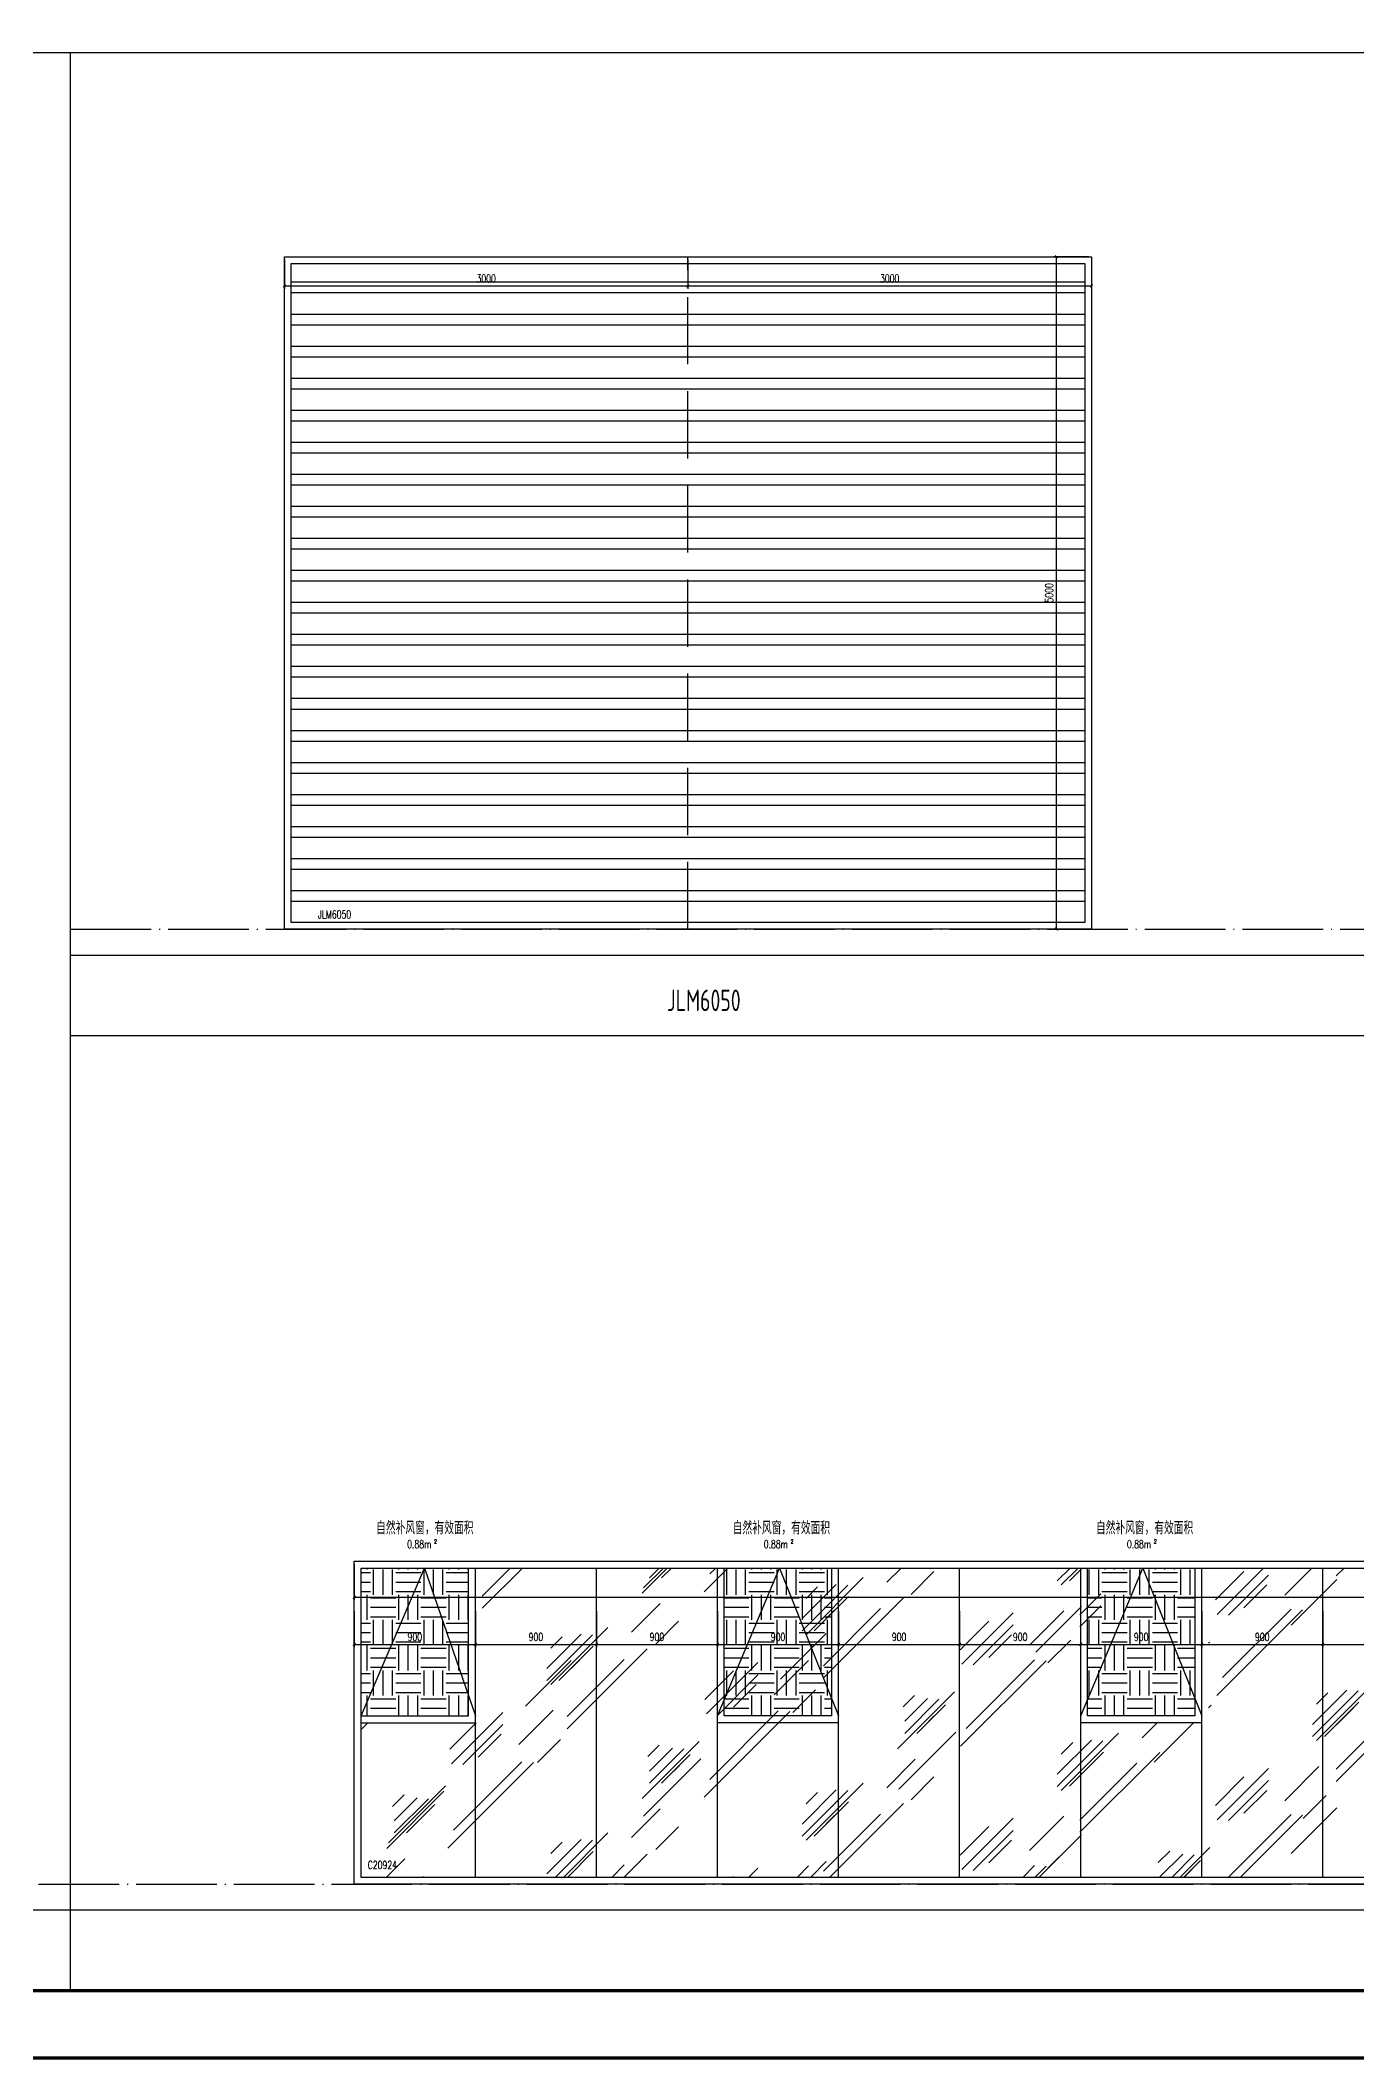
# Model space of a CAD drawing. Extents: x -2377130 to 293730, y -2 to 754590.
# Drawn here: x -1086204 to -1076419, y 421208 to 436221 of the extents above; entities that cross this region are included whole.
import ezdxf
from ezdxf.enums import TextEntityAlignment as Align

# ---------------------------------------------------------------- set-up
doc = ezdxf.new("R2010")
doc.units = 0
doc.header["$LTSCALE"] = 1000
doc.header["$MEASUREMENT"] = 0
doc.linetypes.add('__DASH', pattern=[0.35, 0.25, -0.1])
doc.linetypes.add('DOTE', pattern=[2.42, 2, -0.2, 0.02, -0.2])
doc.layers.get('Defpoints').update_dxf_attribs({"color": 210})
for name, color, linetype in [('0-cxFrame', 155, 'Continuous'), ('A-AXIS-DOTE', 14, 'DOTE'), ('A-CURTAIN', 134, 'Continuous'), ('A-HATCH-2', 251, 'Continuous'), ('A-LIN-V', 9, 'Continuous'), ('A-TEXT', 61, 'Continuous'), ('A-WINDOW', 140, 'Continuous'), ('A-门窗表显示尺寸', 160, 'Continuous'), ('SPACE', 7, 'Continuous'), ('SPACE_HATCH', 8, 'Continuous'), ('参考线', 8, 'Continuous')]:
    doc.layers.add(name, color=color, linetype=linetype)
doc.layers.add('0-cxText', color=131, linetype='Continuous', lineweight=25)
doc.layers.add('A-WALL-HATCH', color=8, linetype='Continuous', lineweight=13)
doc.styles.add('_TCH_SPACE', font='SIMPLEX', dxfattribs={"height": 5, "bigfont": 'GBCBIG'})
doc.styles.add('A-DIM_T3', font='SIMPLEX', dxfattribs={"width": 0.705882, "bigfont": 'GBCBIG'})
doc.styles.add('A-STANDARD', font='SIMPLEX', dxfattribs={"bigfont": 'GBCBIG'})
doc.styles.add('cx_tuming', font='simhei.ttf')
doc.styles.add('cx_tuqian1', font='')
doc.styles.add('EXPO2012', font='@TSSDENG', dxfattribs={"width": 0.7, "bigfont": '@TSSDCHN'})
doc.styles.add('黑体', font='simhei.ttf', dxfattribs={"height": 12})
doc.styles.get('cx_tuqian1').set_extended_font_data('SimSun')
doc.dimstyles.new('A-DIM&&20', dxfattribs={"dimtxt": 59.5, "dimasz": 20, "dimexe": 20, "dimexo": 20, "dimgap": 25.25, "dimtad": 1, "dimdec": 0, "dimzin": 0, "dimdsep": 46, "dimtxsty": 'A-DIM_T3', "dimblk": 'ARCHTICK', "dimcen": 0.09, "dimclrt": 7, "dimazin": 2, "dimtfac": 1, "dimtdec": 0, "dimtix": 1, "dimtmove": 2, "dimatfit": 3, "dimfxl": 0, "dimtolj": 1, "dimtzin": 0, "dimarcsym": 0})
pattern_1 = [(0, (0, 0), (187.5, 187.5), [187.5, -187.5]), (0, (0, 70.31), (187.5, 187.5), [187.5, -187.5]), (0, (0, 140.62), (187.5, 187.5), [187.5, -187.5]), (90, (23.44, 164.06), (-187.5, 187.5), [187.5, -187.5]), (90, (93.75, 164.06), (-187.5, 187.5), [187.5, -187.5]), (90, (164.06, 164.06), (-187.5, 187.5), [187.5, -187.5])]

# ---------------------------------------------------------------- blocks, each defined once
blk = doc.blocks.new('TK22.A1 L(Dragon)')
at = {"layer": '0-cxFrame', "color": 7, "const_width": 0.5}
blk.add_lwpolyline([(0, 0), (-841, 0), (-841, 594), (0, 594)], close=True, dxfattribs=at)
at = {"layer": '0-cxFrame', "const_width": 0.5}
blk.add_lwpolyline([(-80, 10), (-821, 10), (-821, 584), (-80, 584)], close=True, dxfattribs=at)
at = {"style": '黑体', "flags": 4}
blk.add_attdef('图幅', text='', height=3.3, dxfattribs=at).set_placement((-40, 3), align=Align.RIGHT)
at = {"layer": '0-cxText', "flags": 4}
for tag, height, style, p in [('建设单位', 3.5, 'cx_tuming', (-45, 240)), ('项目名称', 3.5, 'cx_tuming', (-45, 210)), ('子项名称', 3.5, 'cx_tuming', (-45, 180)), ('工程编号', 3.3, 'cx_tuqian1', (-35, 165)), ('图名1', 3.5, 'cx_tuming', (-45, 87)), ('图名2', 3.5, 'cx_tuming', (-45, 79)), ('图名3', 3.5, 'cx_tuming', (-45, 71)), ('出图日期', 3.3, 'cx_tuqian1', (-39, 60)), ('专业', 3.3, 'cx_tuqian1', (-55, 52)), ('图号', 3.3, 'cx_tuqian1', (-55, 44)), ('版次', 3.3, 'cx_tuqian1', (-20, 44))]:
    blk.add_attdef(tag, text='', height=height, dxfattribs=dict(at, style=style)).set_placement(p, align=Align.MIDDLE)
at = {"layer": 'Defpoints', "color": 6, "flags": 4}
for tag, height, style, p in [('tufu', 3.3, '黑体', (-12, 12)), ('dwfname', 4, 'cx_tuqian1', (-80, 3))]:
    blk.add_attdef(tag, text='', height=height, dxfattribs=dict(at, style=style)).set_placement(p, align=Align.RIGHT)
blk = doc.blocks.new('_ArchTick')
at = {"color": 0, "linetype": 'ByBlock', "const_width": 0.4}
blk.add_lwpolyline([(-0.5, -0.5), (0.5, 0.5)], dxfattribs=at)
blk = doc.blocks.new('*D235')
at = {"layer": 'A-门窗表显示尺寸', "color": 0, "lineweight": -2}
for p, q in [((161899, 519617), (161899, 519350)), ((182799, 519617), (182799, 519350)), ((161899, 519370), (182799, 519370))]:
    blk.add_line(p, q, dxfattribs=at)
at = {"layer": 'Defpoints', "color": 0}
for p in [(161899, 519637), (182799, 519637), (182799, 519370)]:
    blk.add_point(p, dxfattribs=at)
at = {"layer": 'A-门窗表显示尺寸', "color": 0, "lineweight": -2, "xscale": 20, "yscale": 20, "zscale": 20, "rotation": 180}
blk.add_blockref('_ArchTick', (161899, 519370), dxfattribs=at)
at = {"layer": 'A-门窗表显示尺寸', "color": 0, "lineweight": -2, "xscale": 20, "yscale": 20, "zscale": 20}
blk.add_blockref('_ArchTick', (182799, 519370), dxfattribs=at)
at = {"layer": 'A-门窗表显示尺寸', "color": 7, "insert": (172349, 519425), "char_height": 59.5, "attachment_point": 5, "style": 'A-DIM_T3'}
blk.add_mtext('\\A1;20900', dxfattribs=at)
blk = doc.blocks.new('*D252')
at = {"layer": 'A-门窗表显示尺寸', "color": 0, "lineweight": -2}
for p, q in [((169099, 519267), (169099, 519000)), ((169999, 519267), (169999, 519000)), ((169099, 519020), (169999, 519020))]:
    blk.add_line(p, q, dxfattribs=at)
at = {"layer": 'Defpoints', "color": 0}
for p in [(169099, 519287), (169999, 519287), (169999, 519020)]:
    blk.add_point(p, dxfattribs=at)
at = {"layer": 'A-门窗表显示尺寸', "color": 0, "lineweight": -2, "xscale": 20, "yscale": 20, "zscale": 20, "rotation": 180}
blk.add_blockref('_ArchTick', (169099, 519020), dxfattribs=at)
at = {"layer": 'A-门窗表显示尺寸', "color": 0, "lineweight": -2, "xscale": 20, "yscale": 20, "zscale": 20}
blk.add_blockref('_ArchTick', (169999, 519020), dxfattribs=at)
at = {"layer": 'A-门窗表显示尺寸', "color": 7, "insert": (169549, 519075), "char_height": 59.5, "attachment_point": 5, "style": 'A-DIM_T3'}
blk.add_mtext('\\A1;900', dxfattribs=at)
blk = doc.blocks.new('*D253')
at = {"layer": 'A-门窗表显示尺寸', "color": 0, "lineweight": -2}
for p, q in [((168199, 519267), (168199, 519000)), ((169099, 519267), (169099, 519000)), ((168199, 519020), (169099, 519020))]:
    blk.add_line(p, q, dxfattribs=at)
at = {"layer": 'Defpoints', "color": 0}
for p in [(168199, 519287), (169099, 519287), (169099, 519020)]:
    blk.add_point(p, dxfattribs=at)
at = {"layer": 'A-门窗表显示尺寸', "color": 0, "lineweight": -2, "xscale": 20, "yscale": 20, "zscale": 20, "rotation": 180}
blk.add_blockref('_ArchTick', (168199, 519020), dxfattribs=at)
at = {"layer": 'A-门窗表显示尺寸', "color": 0, "lineweight": -2, "xscale": 20, "yscale": 20, "zscale": 20}
blk.add_blockref('_ArchTick', (169099, 519020), dxfattribs=at)
at = {"layer": 'A-门窗表显示尺寸', "color": 7, "insert": (168649, 519075), "char_height": 59.5, "attachment_point": 5, "style": 'A-DIM_T3'}
blk.add_mtext('\\A1;900', dxfattribs=at)
blk = doc.blocks.new('*D254')
at = {"layer": 'A-门窗表显示尺寸', "color": 0, "lineweight": -2}
for p, q in [((167299, 519267), (167299, 519000)), ((168199, 519267), (168199, 519000)), ((167299, 519020), (168199, 519020))]:
    blk.add_line(p, q, dxfattribs=at)
at = {"layer": 'Defpoints', "color": 0}
for p in [(167299, 519287), (168199, 519287), (168199, 519020)]:
    blk.add_point(p, dxfattribs=at)
at = {"layer": 'A-门窗表显示尺寸', "color": 0, "lineweight": -2, "xscale": 20, "yscale": 20, "zscale": 20, "rotation": 180}
blk.add_blockref('_ArchTick', (167299, 519020), dxfattribs=at)
at = {"layer": 'A-门窗表显示尺寸', "color": 0, "lineweight": -2, "xscale": 20, "yscale": 20, "zscale": 20}
blk.add_blockref('_ArchTick', (168199, 519020), dxfattribs=at)
at = {"layer": 'A-门窗表显示尺寸', "color": 7, "insert": (167749, 519075), "char_height": 59.5, "attachment_point": 5, "style": 'A-DIM_T3'}
blk.add_mtext('\\A1;900', dxfattribs=at)
blk = doc.blocks.new('*D255')
at = {"layer": 'A-门窗表显示尺寸', "color": 0, "lineweight": -2}
for p, q in [((166399, 519267), (166399, 519000)), ((167299, 519267), (167299, 519000)), ((166399, 519020), (167299, 519020))]:
    blk.add_line(p, q, dxfattribs=at)
at = {"layer": 'Defpoints', "color": 0}
for p in [(166399, 519287), (167299, 519287), (167299, 519020)]:
    blk.add_point(p, dxfattribs=at)
at = {"layer": 'A-门窗表显示尺寸', "color": 0, "lineweight": -2, "xscale": 20, "yscale": 20, "zscale": 20, "rotation": 180}
blk.add_blockref('_ArchTick', (166399, 519020), dxfattribs=at)
at = {"layer": 'A-门窗表显示尺寸', "color": 0, "lineweight": -2, "xscale": 20, "yscale": 20, "zscale": 20}
blk.add_blockref('_ArchTick', (167299, 519020), dxfattribs=at)
at = {"layer": 'A-门窗表显示尺寸', "color": 7, "insert": (166849, 519075), "char_height": 59.5, "attachment_point": 5, "style": 'A-DIM_T3'}
blk.add_mtext('\\A1;900', dxfattribs=at)
blk = doc.blocks.new('*D256')
at = {"layer": 'A-门窗表显示尺寸', "color": 0, "lineweight": -2}
for p, q in [((165499, 519267), (165499, 519000)), ((166399, 519267), (166399, 519000)), ((165499, 519020), (166399, 519020))]:
    blk.add_line(p, q, dxfattribs=at)
at = {"layer": 'Defpoints', "color": 0}
for p in [(165499, 519287), (166399, 519287), (166399, 519020)]:
    blk.add_point(p, dxfattribs=at)
at = {"layer": 'A-门窗表显示尺寸', "color": 0, "lineweight": -2, "xscale": 20, "yscale": 20, "zscale": 20, "rotation": 180}
blk.add_blockref('_ArchTick', (165499, 519020), dxfattribs=at)
at = {"layer": 'A-门窗表显示尺寸', "color": 0, "lineweight": -2, "xscale": 20, "yscale": 20, "zscale": 20}
blk.add_blockref('_ArchTick', (166399, 519020), dxfattribs=at)
at = {"layer": 'A-门窗表显示尺寸', "color": 7, "insert": (165949, 519075), "char_height": 59.5, "attachment_point": 5, "style": 'A-DIM_T3'}
blk.add_mtext('\\A1;900', dxfattribs=at)
blk = doc.blocks.new('*D257')
at = {"layer": 'A-门窗表显示尺寸', "color": 0, "lineweight": -2}
for p, q in [((164599, 519267), (164599, 519000)), ((165499, 519267), (165499, 519000)), ((164599, 519020), (165499, 519020))]:
    blk.add_line(p, q, dxfattribs=at)
at = {"layer": 'Defpoints', "color": 0}
for p in [(164599, 519287), (165499, 519287), (165499, 519020)]:
    blk.add_point(p, dxfattribs=at)
at = {"layer": 'A-门窗表显示尺寸', "color": 0, "lineweight": -2, "xscale": 20, "yscale": 20, "zscale": 20, "rotation": 180}
blk.add_blockref('_ArchTick', (164599, 519020), dxfattribs=at)
at = {"layer": 'A-门窗表显示尺寸', "color": 0, "lineweight": -2, "xscale": 20, "yscale": 20, "zscale": 20}
blk.add_blockref('_ArchTick', (165499, 519020), dxfattribs=at)
at = {"layer": 'A-门窗表显示尺寸', "color": 7, "insert": (165049, 519075), "char_height": 59.5, "attachment_point": 5, "style": 'A-DIM_T3'}
blk.add_mtext('\\A1;900', dxfattribs=at)
blk = doc.blocks.new('*D258')
at = {"layer": 'A-门窗表显示尺寸', "color": 0, "lineweight": -2}
for p, q in [((163699, 519267), (163699, 519000)), ((164599, 519267), (164599, 519000)), ((163699, 519020), (164599, 519020))]:
    blk.add_line(p, q, dxfattribs=at)
at = {"layer": 'Defpoints', "color": 0}
for p in [(163699, 519287), (164599, 519287), (164599, 519020)]:
    blk.add_point(p, dxfattribs=at)
at = {"layer": 'A-门窗表显示尺寸', "color": 0, "lineweight": -2, "xscale": 20, "yscale": 20, "zscale": 20, "rotation": 180}
blk.add_blockref('_ArchTick', (163699, 519020), dxfattribs=at)
at = {"layer": 'A-门窗表显示尺寸', "color": 0, "lineweight": -2, "xscale": 20, "yscale": 20, "zscale": 20}
blk.add_blockref('_ArchTick', (164599, 519020), dxfattribs=at)
at = {"layer": 'A-门窗表显示尺寸', "color": 7, "insert": (164149, 519075), "char_height": 59.5, "attachment_point": 5, "style": 'A-DIM_T3'}
blk.add_mtext('\\A1;900', dxfattribs=at)
blk = doc.blocks.new('*D259')
at = {"layer": 'A-门窗表显示尺寸', "color": 0, "lineweight": -2}
for p, q in [((162799, 519267), (162799, 519000)), ((163699, 519267), (163699, 519000)), ((162799, 519020), (163699, 519020))]:
    blk.add_line(p, q, dxfattribs=at)
at = {"layer": 'Defpoints', "color": 0}
for p in [(162799, 519287), (163699, 519287), (163699, 519020)]:
    blk.add_point(p, dxfattribs=at)
at = {"layer": 'A-门窗表显示尺寸', "color": 0, "lineweight": -2, "xscale": 20, "yscale": 20, "zscale": 20, "rotation": 180}
blk.add_blockref('_ArchTick', (162799, 519020), dxfattribs=at)
at = {"layer": 'A-门窗表显示尺寸', "color": 0, "lineweight": -2, "xscale": 20, "yscale": 20, "zscale": 20}
blk.add_blockref('_ArchTick', (163699, 519020), dxfattribs=at)
at = {"layer": 'A-门窗表显示尺寸', "color": 7, "insert": (163249, 519075), "char_height": 59.5, "attachment_point": 5, "style": 'A-DIM_T3'}
blk.add_mtext('\\A1;900', dxfattribs=at)
blk = doc.blocks.new('*D260')
at = {"layer": 'A-门窗表显示尺寸', "color": 0, "lineweight": -2}
for p, q in [((161899, 519267), (161899, 519000)), ((162799, 519267), (162799, 519000)), ((161899, 519020), (162799, 519020))]:
    blk.add_line(p, q, dxfattribs=at)
at = {"layer": 'Defpoints', "color": 0}
for p in [(161899, 519287), (162799, 519287), (162799, 519020)]:
    blk.add_point(p, dxfattribs=at)
at = {"layer": 'A-门窗表显示尺寸', "color": 0, "lineweight": -2, "xscale": 20, "yscale": 20, "zscale": 20, "rotation": 180}
blk.add_blockref('_ArchTick', (161899, 519020), dxfattribs=at)
at = {"layer": 'A-门窗表显示尺寸', "color": 0, "lineweight": -2, "xscale": 20, "yscale": 20, "zscale": 20}
blk.add_blockref('_ArchTick', (162799, 519020), dxfattribs=at)
at = {"layer": 'A-门窗表显示尺寸', "color": 7, "insert": (162349, 519075), "char_height": 59.5, "attachment_point": 5, "style": 'A-DIM_T3'}
blk.add_mtext('\\A1;900', dxfattribs=at)
blk = doc.blocks.new('*D109')
at = {"layer": 'A-门窗表显示尺寸', "color": 0, "lineweight": -2}
for p, q in [((-1078410, 434613), (-1078670, 434613)), ((-1078650, 429613), (-1078650, 434613)), ((-1078410, 429613), (-1078670, 429613))]:
    blk.add_line(p, q, dxfattribs=at)
at = {"layer": 'Defpoints', "color": 0}
for p in [(-1078650, 434613), (-1078390, 434613), (-1078390, 429613)]:
    blk.add_point(p, dxfattribs=at)
at = {"layer": 'A-门窗表显示尺寸', "color": 0, "lineweight": -2, "xscale": 20, "yscale": 20, "zscale": 20}
for p, rotation in [((-1078650, 434613), 90), ((-1078650, 429613), 270)]:
    blk.add_blockref('_ArchTick', p, dxfattribs=dict(at, rotation=rotation))
at = {"layer": 'A-门窗表显示尺寸', "color": 7, "insert": (-1078705, 432113), "char_height": 59.5, "attachment_point": 5, "rotation": 90, "style": 'A-DIM_T3'}
blk.add_mtext('\\A1;5000', dxfattribs=at)
blk = doc.blocks.new('*D110')
at = {"layer": 'A-门窗表显示尺寸', "color": 0, "lineweight": -2}
for p, q in [((-1081390, 434593), (-1081390, 434375)), ((-1078390, 434593), (-1078390, 434375)), ((-1081390, 434395), (-1078390, 434395))]:
    blk.add_line(p, q, dxfattribs=at)
at = {"layer": 'Defpoints', "color": 0}
for p in [(-1081390, 434613), (-1078390, 434613), (-1078390, 434395)]:
    blk.add_point(p, dxfattribs=at)
at = {"layer": 'A-门窗表显示尺寸', "color": 0, "lineweight": -2, "xscale": 20, "yscale": 20, "zscale": 20, "rotation": 180}
blk.add_blockref('_ArchTick', (-1081390, 434395), dxfattribs=at)
at = {"layer": 'A-门窗表显示尺寸', "color": 0, "lineweight": -2, "xscale": 20, "yscale": 20, "zscale": 20}
blk.add_blockref('_ArchTick', (-1078390, 434395), dxfattribs=at)
at = {"layer": 'A-门窗表显示尺寸', "color": 7, "insert": (-1079890, 434450), "char_height": 59.5, "attachment_point": 5, "style": 'A-DIM_T3'}
blk.add_mtext('\\A1;3000', dxfattribs=at)
blk = doc.blocks.new('*D111')
at = {"layer": 'A-门窗表显示尺寸', "color": 0, "lineweight": -2}
for p, q in [((-1084390, 434593), (-1084390, 434375)), ((-1081390, 434593), (-1081390, 434375)), ((-1084390, 434395), (-1081390, 434395))]:
    blk.add_line(p, q, dxfattribs=at)
at = {"layer": 'Defpoints', "color": 0}
for p in [(-1084390, 434613), (-1081390, 434613), (-1081390, 434395)]:
    blk.add_point(p, dxfattribs=at)
at = {"layer": 'A-门窗表显示尺寸', "color": 0, "lineweight": -2, "xscale": 20, "yscale": 20, "zscale": 20, "rotation": 180}
blk.add_blockref('_ArchTick', (-1084390, 434395), dxfattribs=at)
at = {"layer": 'A-门窗表显示尺寸', "color": 0, "lineweight": -2, "xscale": 20, "yscale": 20, "zscale": 20}
blk.add_blockref('_ArchTick', (-1081390, 434395), dxfattribs=at)
at = {"layer": 'A-门窗表显示尺寸', "color": 7, "insert": (-1082890, 434450), "char_height": 59.5, "attachment_point": 5, "style": 'A-DIM_T3'}
blk.add_mtext('\\A1;3000', dxfattribs=at)
blk = doc.blocks.new('C21024-M')
at = {"layer": 'SPACE', "color": 1, "style": '_TCH_SPACE'}
for p in [(162061.7, 519837.5), (164712.5, 519837.5), (164712.5, 519837.5), (167412.5, 519837.5), (167412.5, 519837.5)]:
    blk.add_text('自然补风窗，有效面积', height=96.45, dxfattribs=at).set_placement(p)
at = {"layer": 'SPACE', "color": 1, "style": '_TCH_SPACE', "width": 0.705882}
for s, height, p in [('0.88m', 59.5, (162291.9, 519735.1)), ('2', 29.8, (162491.9, 519770.1)), ('0.88m', 59.5, (164942.7, 519735.1)), ('0.88m', 59.5, (164942.7, 519735.1)), ('2', 29.8, (165142.7, 519770.1)), ('2', 29.8, (165142.7, 519770.1)), ('0.88m', 59.5, (167642.7, 519735.1)), ('0.88m', 59.5, (167642.7, 519735.1)), ('2', 29.8, (167842.7, 519770.1)), ('2', 29.8, (167842.7, 519770.1))]:
    blk.add_text(s, height=height, dxfattribs=at).set_placement(p)
blk.add_wipeout([(161899.3, 517237.5), (182799.3, 517237.5), (182799.3, 519637.5), (161899.3, 519637.5)]).dxf.layer = '参考线'
at = {"layer": 'A-WALL-HATCH'}
h = blk.add_hatch(dxfattribs=at)
h.set_pattern_fill('玻璃2', color=256, scale=100, angle=180)
h.set_pattern_definition([(45, (1568211.1, 60), (0, 1527.35065), [600, -360, 600, -360, 240, -523.2816]), (45, (1568181.1, 90), (0, 1527.35065), [480, -600, 360, -360, 420, -463.2816]), (45, (1568181.1, 180), (0, 1527.35065), [360, -720, 240, -360, 540, -463.2816]), (45, (1568271.1, 90), (0, 1527.35065), [360, -720, 300, -1303.2815]), (45, (1568361.1, 180), (0, 1527.35065), [180, -900, 120, -1483.2815]), (45, (1568211.1, 330), (0, 1527.35065), [120, -900, 120, -480, 300, -763.2816]), (45, (1568751.1, 240), (0, 1527.35065), [600, -900, 720, -475.2816]), (45, (1568751.1, 150), (0, 1527.35065), [840, -600, 900, -355.2816]), (45, (1568901.1, 270), (0, -1697.0563), [600, -840, 480, -763.2816]), (45, (1568811.1, 450), (0, 1527.35065), [300, -1200, 360, -823.2816]), (45, (1568991.1, 360), (0, 1527.35065), [240, -1200, 240, -1003.2815])])
h.paths.add_polyline_path([(182749.3, 517287.5), (161949.3, 517287.5), (161949.3, 518437.5), (162849.3, 518437.5), (162849.3, 519587.5), (167449.3, 519587.5), (167449.3, 518437.5), (168249.3, 518437.5), (168249.3, 519587.5), (171949.3, 519587.5), (171949.3, 518437.5), (172749.3, 518437.5), (172749.3, 519587.5), (176449.3, 519587.5), (176449.3, 518437.5), (177249.3, 518437.5), (177249.3, 519587.5), (181849.3, 519587.5), (181849.3, 518437.5), (182749.3, 518437.5)])
at = {"layer": 'SPACE_HATCH'}
h = blk.add_hatch(dxfattribs=at)
h.set_pattern_fill('土壤', color=1, scale=50, style=0)
h.set_pattern_definition(pattern_1)
h.paths.add_polyline_path([(161949.3, 518487.5), (162749.3, 518487.5), (162749.3, 519587.5), (161949.3, 519587.5)])
h = blk.add_hatch(dxfattribs=at)
h.set_pattern_fill('土壤', color=1, scale=50, style=0)
h.set_pattern_definition(pattern_1)
h.paths.add_polyline_path([(165449.3, 518487.5), (164649.3, 518487.5), (164649.3, 519587.5), (165449.3, 519587.5)])
h = blk.add_hatch(dxfattribs=at)
h.set_pattern_fill('土壤', color=1, scale=50, style=0)
h.set_pattern_definition(pattern_1)
h.paths.add_polyline_path([(165449.3, 518487.5), (164649.3, 518487.5), (164649.3, 519587.5), (165449.3, 519587.5)])
h = blk.add_hatch(dxfattribs=at)
h.set_pattern_fill('土壤', color=1, scale=50, style=0)
h.set_pattern_definition(pattern_1)
h.paths.add_polyline_path([(168149.3, 518487.5), (167349.3, 518487.5), (167349.3, 519587.5), (168149.3, 519587.5)])
h = blk.add_hatch(dxfattribs=at)
h.set_pattern_fill('土壤', color=1, scale=50, style=0)
h.set_pattern_definition(pattern_1)
h.paths.add_polyline_path([(168149.3, 518487.5), (167349.3, 518487.5), (167349.3, 519587.5), (168149.3, 519587.5)])
at = {"layer": 'A-WINDOW'}
for p, q in [((162749.3, 518487.5), (162749.3, 519587.5)), ((162799.3, 517287.5), (162799.3, 519587.5)), ((163699.3, 517287.5), (163699.3, 519587.5)), ((164599.3, 517287.5), (164599.3, 519587.5)), ((164649.3, 518487.5), (164649.3, 519587.5)), ((165449.3, 518487.5), (165449.3, 519587.5)), ((165499.3, 517287.5), (165499.3, 519587.5)), ((166399.3, 517287.5), (166399.3, 519587.5)), ((167299.3, 517287.5), (167299.3, 519587.5)), ((167349.3, 518487.5), (167349.3, 519587.5)), ((168149.3, 518487.5), (168149.3, 519587.5)), ((168199.3, 517287.5), (168199.3, 519587.5)), ((169099.3, 517287.5), (169099.3, 519587.5)), ((161949.3, 518487.5), (162749.3, 518487.5)), ((161949.3, 518437.5), (162799.3, 518437.5)), ((165499.3, 518437.5), (164599.3, 518437.5)), ((165449.3, 518487.5), (164649.3, 518487.5)), ((168199.3, 518437.5), (167299.3, 518437.5)), ((168149.3, 518487.5), (167349.3, 518487.5))]:
    blk.add_line(p, q, dxfattribs=at)
for points in [[(182799.3, 517237.5), (161899.3, 517237.5), (161899.3, 519637.5), (182799.3, 519637.5)], [(182749.3, 517287.5), (161949.3, 517287.5), (161949.3, 519587.5), (182749.3, 519587.5)]]:
    blk.add_lwpolyline(points, close=True, dxfattribs=at)
for points in [[(161949.3, 518487.5), (162420, 519587.5), (162799.3, 518487.5)], [(164599.3, 518487.5), (165060, 519587.5), (165499.3, 518487.5)], [(167299.3, 518487.5), (167760, 519587.5), (168199.3, 518487.5)]]:
    blk.add_lwpolyline(points, dxfattribs=at)
at = {"layer": 'A-门窗表显示尺寸', "color": 3, "style": 'A-STANDARD', "width": 0.705882}
blk.add_text('C20924', height=59.5, dxfattribs=at).set_placement((161998.9, 517350))
at = {"layer": 'A-门窗表显示尺寸'}
for p1, p2, picture, middle in [((161899.3, 519637.5), (182799.3, 519637.5), '*D235', (172349.3, 519425)), ((161899.3, 519287.5), (162799.3, 519287.5), '*D260', (162349.3, 519075)), ((162799.3, 519287.5), (163699.3, 519287.5), '*D259', (163249.3, 519075)), ((163699.3, 519287.5), (164599.3, 519287.5), '*D258', (164149.3, 519075)), ((164599.3, 519287.5), (165499.3, 519287.5), '*D257', (165049.3, 519075)), ((165499.3, 519287.5), (166399.3, 519287.5), '*D256', (165949.3, 519075)), ((166399.3, 519287.5), (167299.3, 519287.5), '*D255', (166849.3, 519075)), ((167299.3, 519287.5), (168199.3, 519287.5), '*D254', (167749.3, 519075)), ((168199.3, 519287.5), (169099.3, 519287.5), '*D253', (168649.3, 519075)), ((169099.3, 519287.5), (169999.3, 519287.5), '*D252', (169549.3, 519075))]:
    dim = blk.add_aligned_dim(p1=p1, p2=p2, distance=-267.5, dimstyle='A-DIM&&20', dxfattribs=at)
    dim.commit()
    dim.dimension.update_dxf_attribs({"geometry": picture, "text_midpoint": middle})

msp = doc.modelspace()

# ---------------------------------------------------------------- hatches: boundary and pattern name
at = {"layer": 'A-HATCH-2'}
h = msp.add_hatch(dxfattribs=at)
h.set_pattern_fill('ANSI32', color=256, scale=50, angle=45)
h.set_pattern_definition([(180, (559590.16, -87624.77), (-1e-14, -238.125), []), (180, (559510.8, -87545.4), (-1e-14, -238.125), [])])
h.paths.add_polyline_path([(-1084340, 434562.7), (-1078440, 434562.7), (-1078440, 429662.7), (-1084340, 429662.7)])

# ---------------------------------------------------------------- linework, layer by layer
at = {"layer": 'A-AXIS-DOTE', "linetype": '__DASH', "ltscale": 2}
msp.add_line((-1081390, 429612.7), (-1081390, 434612.7), dxfattribs=at)
at = {"layer": 'A-AXIS-DOTE', "linetype": 'DOTE', "ltscale": 0.3}
for p, q in [((-1085980, 429612.7), (-1061510, 429612.7)), ((-1098560, 422512.6), (-1061510, 422512.6))]:
    msp.add_line(p, q, dxfattribs=at)
at = {"layer": 'A-CURTAIN'}
for p, q in [((-1061510, 436129.4), (-1098560, 436129.4)), ((-1085980, 421720), (-1085980, 436129.4)), ((-1085980, 429420.1), (-1061510, 429420.1)), ((-1061510, 428820.1), (-1085980, 428820.1)), ((-1098560, 422320), (-1061510, 422320)), ((-1061510, 421720), (-1098560, 421720))]:
    msp.add_line(p, q, dxfattribs=at)
at = {"layer": 'A-LIN-V'}
msp.add_lwpolyline([(-1084390, 434612.7), (-1078390, 434612.7), (-1078390, 429612.7), (-1084390, 429612.7)], close=True, dxfattribs=at)
at = {"layer": 'A-门窗表显示尺寸'}
msp.add_lwpolyline([(-1084340, 434562.7), (-1078440, 434562.7), (-1078440, 429662.7), (-1084340, 429662.7)], close=True, dxfattribs=at)

# ---------------------------------------------------------------- block references
at = {"layer": '0-cxFrame', "xscale": 50, "yscale": 50, "zscale": 50}
msp.add_blockref('TK22.A1 L(Dragon)', (-1057510, 421220), dxfattribs=at)

# ---------------------------------------------------------------- texts
at = {"layer": 'A-TEXT', "color": 4, "ltscale": 100, "style": 'EXPO2012', "width": 0.7}
msp.add_text('JLM6050', height=160, dxfattribs=at).set_placement((-1081545.5, 429003.5, 1500))
at = {"layer": 'A-门窗表显示尺寸', "color": 3, "style": 'A-STANDARD', "width": 0.705882}
msp.add_text('JLM6050', height=59.5, dxfattribs=at).set_placement((-1084139.8, 429692.7))

# ---------------------------------------------------------------- dimensions: what is measured, and where the dimension line sits
at = {"layer": 'A-门窗表显示尺寸'}
for p1, p2, distance, picture, middle in [((-1084390, 434612.7), (-1081390, 434612.7), -217.5, '*D111', (-1082890, 434450.2)), ((-1081390, 434612.7), (-1078390, 434612.7), -217.5, '*D110', (-1079890, 434450.2)), ((-1078390, 429612.7), (-1078390, 434612.7), 260.4, '*D109', (-1078705.4, 432112.7))]:
    dim = msp.add_aligned_dim(p1=p1, p2=p2, distance=distance, dimstyle='A-DIM&&20', dxfattribs=at)
    dim.commit()
    dim.dimension.update_dxf_attribs({"geometry": picture, "text_midpoint": middle})

# ---------------------------------------------------------------- next in the draw order: block references
at = {"layer": 'A-LIN-V'}
msp.add_blockref('C21024-M', (-1245769.3, -94724.9), dxfattribs=at)

doc.saveas('drawing.dxf')
